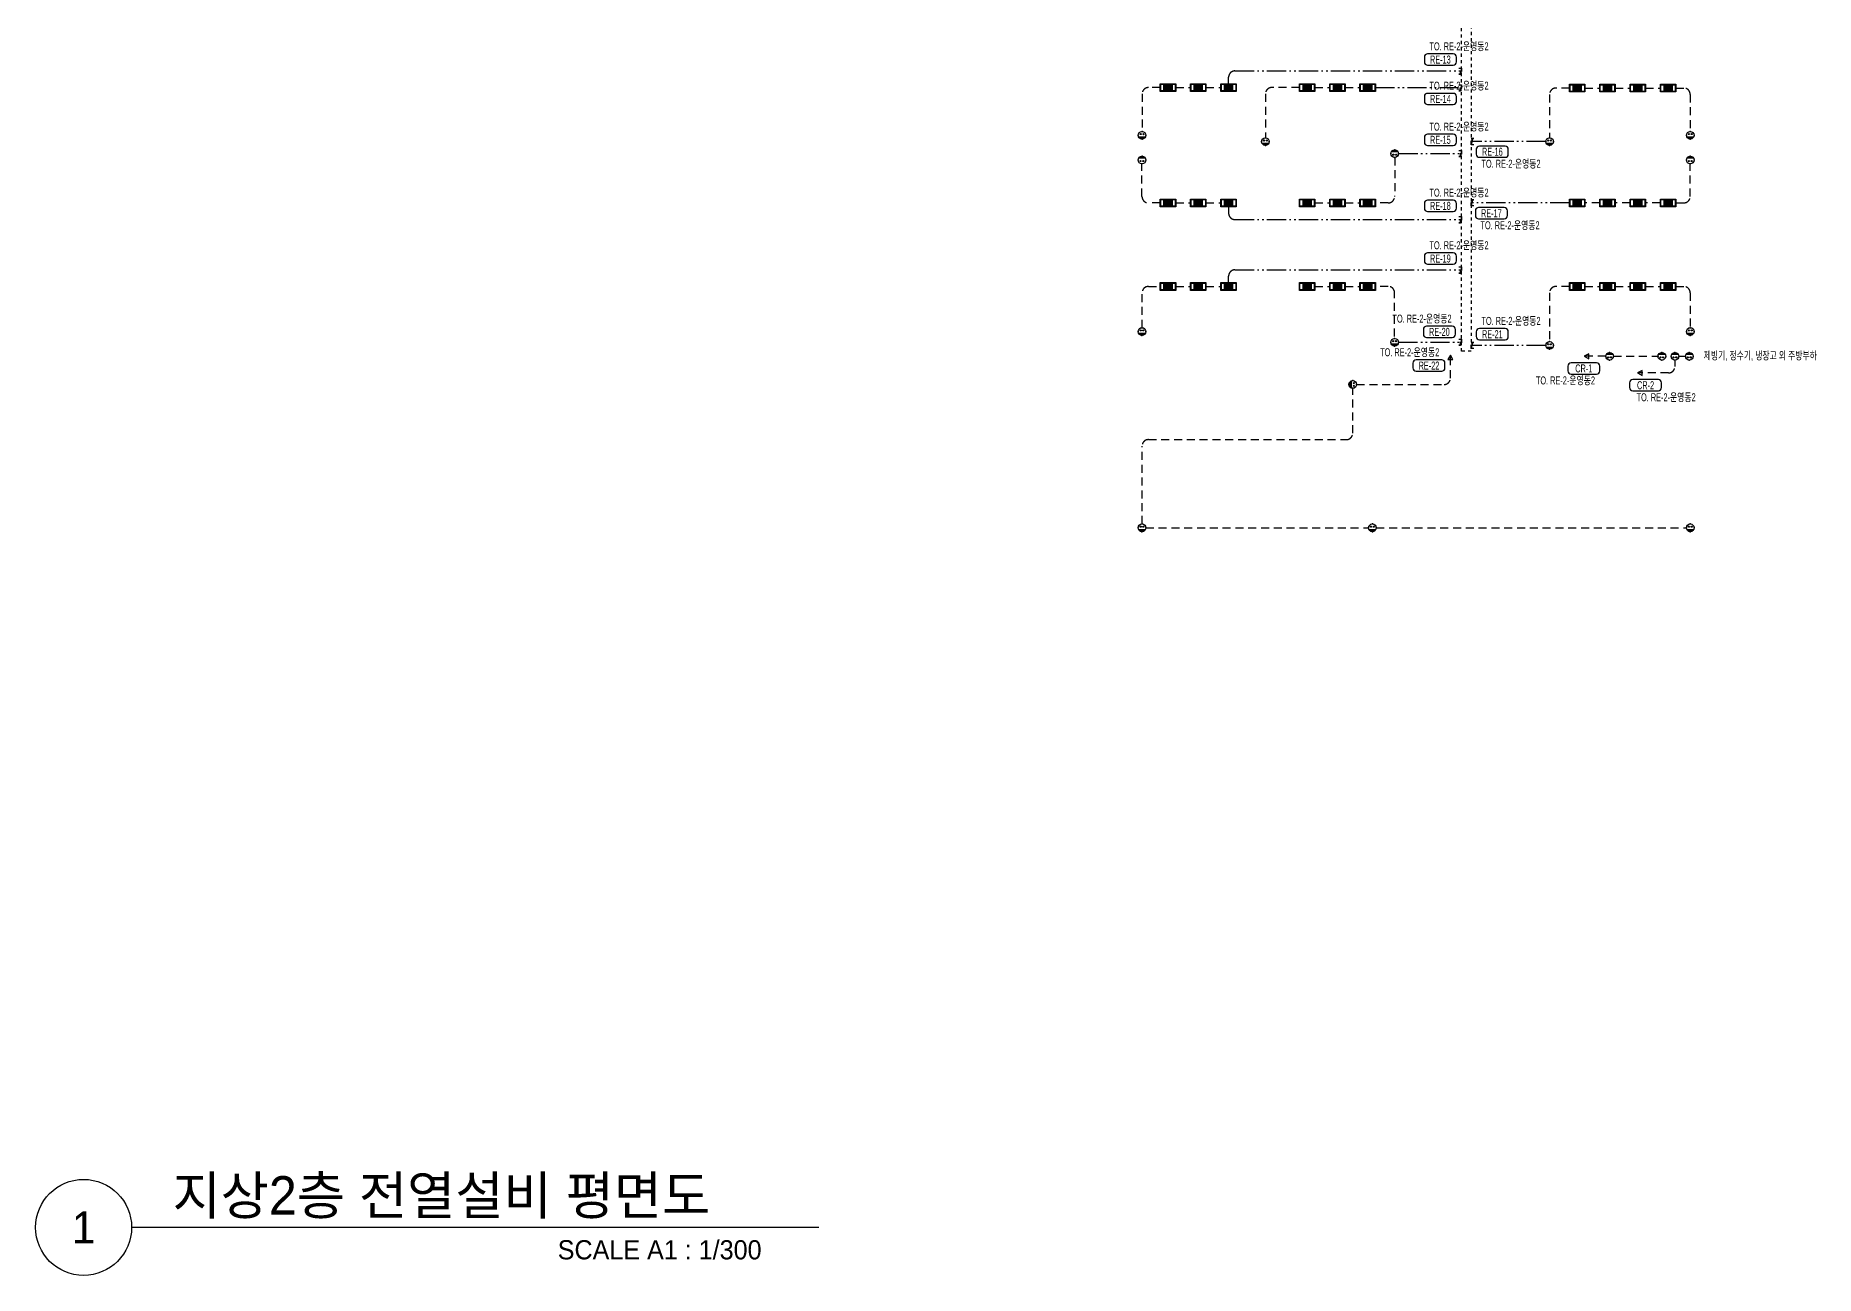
# Model space of a CAD drawing. Header units: millimetres. Extents: x 35956 to 501590, y -530175 to 1059940.
# Drawn here: x 93693 to 177121, y -169350 to -111247 of the extents above; entities that cross this region are included whole.
import ezdxf
from ezdxf.enums import TextEntityAlignment as Align

# ---------------------------------------------------------------- set-up
doc = ezdxf.new("R2010")
doc.units = ezdxf.units.MM
doc.header["$LTSCALE"] = 150
doc.set_wipeout_variables(frame=1)
for name, pattern in [('D1', [3, 1, -1, 1]), ('D2', [6.5, 2.5, -1.5, 2.5]), ('E6', [10, 6, -1, 0.5, -1, 0.5, -1])]:
    doc.linetypes.add(name, pattern=pattern)
doc.layers.get('Defpoints').update_dxf_attribs({"color": 161})
for name, color, linetype in [('------06 Receptacle', 6, 'Continuous'), ('------07 System Box', 6, 'Continuous'), ('-----22 Concealed Wire in Floor', 4, 'E6'), ('-----22 Embeded in Floor', 4, 'D2'), ('-----23 Concealed or Exposed Wire', 4, 'D1'), ('-----26 Electrical Cable Tray_Access Floor', 1, 'D1'), ('-----41 Drawing Title', 2, 'Continuous')]:
    doc.layers.add(name, color=color, linetype=linetype)
doc.styles.add('ELEC', font='')
doc.styles.get('ELEC').set_extended_font_data('Dotum')

# ---------------------------------------------------------------- blocks, each defined once
blk = doc.blocks.new('B02')
h = blk.add_hatch(color=256)
h.paths.add_polyline_path([(-136, 86, 0.632456), (136, 86)])
h.paths.add_polyline_path([(-75, 193, 1), (-32, 193, 1)])
h.paths.add_polyline_path([(32, 193, 1), (75, 193, 1)])
blk.add_line((-136, 86), (136, 86))
at = {"linetype": 'Continuous'}
blk.add_circle((0, 150), 150, dxfattribs=at)
for centre in [(-54, 193), (54, 193)]:
    blk.add_circle(centre, 21.4)
for p in [(-150, 150), (0, 300), (0, 0), (150, 150)]:
    blk.add_point(p)
blk = doc.blocks.new('B11')
h = blk.add_hatch(color=256)
h.dxf.hatch_style = 1
h.paths.add_polyline_path([(150, 150), (-150, 150), (-150, -150), (150, -150)])
at = {"linetype": 'Continuous'}
for points in [[(300, -150), (-300, -150), (-300, 150), (300, 150)], [(-150, 150), (150, 150), (150, -150), (-150, -150)]]:
    blk.add_lwpolyline(points, close=True, dxfattribs=at)
at = {"color": 1, "linetype": 'Continuous'}
for points in [[(-280, 130), (-170, 130), (-170, -130), (-280, -130)], [(170, 130), (280, 130), (280, -130), (170, -130)]]:
    blk.add_lwpolyline(points, close=True, dxfattribs=at)
blk = doc.blocks.new('O07')
blk.add_lwpolyline([(-173, -100), (0, 0), (-173, 100)], close=True)
blk = doc.blocks.new('O08')
blk.add_hatch(color=256).paths.add_polyline_path([(-120, 51), (-120, 0), (120, 0), (120, 51)])
blk.add_lwpolyline([(120, 127.5), (120, 0), (-120, 0), (-120, 127.5), (-120, 51), (120, 51)])
blk = doc.blocks.new('A$C2ba48c73')
at = {"layer": '-----23 Concealed or Exposed Wire', "rotation": 180}
blk.add_blockref('O08', (0, 0), dxfattribs=at)

msp = doc.modelspace()

# ---------------------------------------------------------------- linework, layer by layer
at = {"layer": '-----22 Concealed Wire in Floor', "elevation": 0}
for points in [[(149614, -113502), (149614, -113202, -0.414214), (149914, -112902), (160537, -112902)], [(149614, -119265), (149614, -119565, 0.414214), (149914, -119865), (160537, -119865)], [(149614, -122825), (149614, -122525, -0.414214), (149914, -122225), (160537, -122225)]]:
    msp.add_lwpolyline(points, format="xyb", dxfattribs=at)
msp.add_lwpolyline([(156494, -113682), (160537, -113682)], dxfattribs=at)
at = {"layer": '-----22 Embeded in Floor'}
for points in [[(146414, -113682), (145858, -113682, 0.414214), (145558, -113982), (145558, -115735)], [(152934, -113682), (151638, -113682, 0.414214), (151338, -113982), (151340, -116035)], [(165594, -113705), (164958, -113705, 0.414214), (164658, -114005), (164658, -114005), (164658, -116035)], [(170574, -113705), (170954, -113705, -0.414214), (171254, -114005), (171254, -115735)], [(146414, -119085), (145854, -119085, -0.414214), (145554, -118785), (145554, -117255)], [(157401, -116955), (157399, -118785), (157399, -118785, -0.414286), (157099, -119085), (156494, -119085)], [(170574, -119085), (170954, -119085, 0.414214), (171254, -118785), (171254, -117255)], [(145556, -124935), (145556, -123305, -0.414214), (145856, -123005), (146414, -123005)], [(157399, -125347), (157399, -123305), (157399, -123305, 0.414214), (157099, -123005), (156494, -123005)], [(165594, -123005), (164958, -123005, 0.414214), (164658, -123305), (164658, -125585)], [(170574, -123005), (170954, -123005, -0.414214), (171254, -123305), (171254, -124935)], [(155614, -127597), (159713, -127597, 0.414214), (160013, -127297), (160013, -126221)], [(170536, -126455), (170536, -126755, -0.414214), (170236, -127055), (168788, -127055)], [(145556, -134135), (145556, -130482, -0.414214), (145856, -130182), (155132, -130182, 0.414214), (155432, -129882), (155432, -127776)]]:
    msp.add_lwpolyline(points, format="xyb", dxfattribs=at)
for points in [[(147134, -113682), (147834, -113682)], [(148554, -113682), (149254, -113682)], [(153654, -113682), (154354, -113682)], [(155074, -113682), (155774, -113682)], [(166314, -113705), (167014, -113705)], [(167734, -113705), (168434, -113705)], [(169154, -113705), (169854, -113705)], [(147134, -119085), (147834, -119085)], [(148554, -119085), (149254, -119085)], [(153654, -119085), (154354, -119085)], [(155074, -119085), (155774, -119085)], [(167014, -119085), (166314, -119085)], [(168434, -119085), (167734, -119085)], [(169850, -119085), (169154, -119085)], [(147134, -123005), (147834, -123005)], [(148554, -123005), (149254, -123005)], [(153654, -123005), (154354, -123005)], [(155074, -123005), (155774, -123005)], [(166314, -123005), (167014, -123005)], [(167734, -123005), (168434, -123005)], [(169154, -123005), (169854, -123005)], [(167292, -126274), (166288, -126274)], [(167652, -126276), (169743, -126274)], [(170717, -126276), (171030, -126274)], [(145735, -134316), (156175, -134314)], [(156535, -134316), (171075, -134314)]]:
    msp.add_lwpolyline(points, dxfattribs=at)
at = {"layer": '-----26 Electrical Cable Tray_Access Floor', "elevation": 0}
msp.add_lwpolyline([(160987, -126041), (160537, -126041), (160537, -100869), (160987, -100869)], close=True, dxfattribs=at)
at = {"layer": '-----41 Drawing Title', "color": 7}
msp.add_line((130407, -167100), (98193, -167100), dxfattribs=at)
msp.add_circle((95943, -167100), 2250, dxfattribs=at)

# ---------------------------------------------------------------- block references
at = {"layer": '------06 Receptacle', "xscale": 1.2, "yscale": 1.2, "zscale": 1.2}
for p, rotation in [((145556, -116095), 359.6462725861371), ((151338, -116395), 359.6462725861371), ((157401, -116595), 179.6462725848757), ((164660, -116395), 0.3537274138628527), ((145556, -116895), 179.6462725861371), ((171254, -116895), 180), ((145554, -125295), 359.6462725861371), ((157396, -125797), 359.6462725848757), ((164660, -125945), 0.3537274138628527), ((167474, -126095), 179.6462725861371), ((169924, -126095), 179.6462725861371), ((170539, -126095), 179.6462725861371), ((171211, -126095), 179.6462725861371), ((155254, -127595), 269.6462725861371), ((145554, -134495), 359.6462725861371), ((156354, -134495), 359.6462725861372), ((171254, -134495), 359.6462725861372)]:
    msp.add_blockref('B02', p, dxfattribs=dict(at, rotation=rotation))
for p in [(171254, -116095), (171254, -125295)]:
    msp.add_blockref('B02', p, dxfattribs=at)
at = {"layer": '------07 System Box', "xscale": 1.2, "yscale": 1.2, "zscale": 1.2}
for p in [(146774, -113682), (148194, -113682), (149614, -113682), (153294, -113682), (154714, -113682), (156134, -113682), (165954, -113705), (167374, -113705), (168794, -113705), (170214, -113705), (146774, -119085), (148194, -119085), (149614, -119085), (153294, -119085), (154714, -119085), (156134, -119085), (165954, -119085), (167374, -119085), (168794, -119085), (170214, -119085), (146774, -123005), (148194, -123005), (149614, -123005), (153294, -123005), (154714, -123005), (156134, -123005), (165954, -123005), (167374, -123005), (168794, -123005), (170214, -123005)]:
    msp.add_blockref('B11', p, dxfattribs=at)
at = {"layer": '-----22 Concealed Wire in Floor', "xscale": 1.2}
for p, rotation in [((160537, -112912), 270), ((160537, -113692), 270), ((160537, -116776), 270), ((160987, -116216), 89.99999999999999), ((160987, -119085), 89.99999999999999), ((160537, -119875), 270), ((160537, -122235), 270), ((160537, -125618), 270), ((160987, -125766), 89.99999999999999)]:
    msp.add_blockref('A$C2ba48c73', p, dxfattribs=dict(at, rotation=rotation))
at = {"layer": '-----22 Embeded in Floor', "xscale": 1.2, "yscale": 1.2, "zscale": 1.2}
for p, rotation in [((160013, -126221), 90), ((166288, -126274), 180), ((168788, -127055), 180)]:
    msp.add_blockref('O07', p, dxfattribs=dict(at, rotation=rotation))

# ---------------------------------------------------------------- texts
at = {"layer": '-----41 Drawing Title', "color": 2, "style": 'ELEC'}
msp.add_text('지상2층 전열설비 평면도', height=1800, dxfattribs=at).set_placement((100110, -166500))
at = {"layer": '-----41 Drawing Title', "color": 7, "style": 'ELEC'}
msp.add_text('1', height=1500, dxfattribs=at).set_placement((95943, -167100), align=Align.MIDDLE)
at = {"layer": '-----41 Drawing Title', "style": 'ELEC'}
msp.add_text('SCALE A1 : 1/300', height=900, dxfattribs=at).set_placement((127723, -168600), align=Align.RIGHT)
at = {"layer": 'Defpoints', "style": 'ELEC', "width": 0.7}
msp.add_text('제빙기, 정수기, 냉장고 외 주방부하', height=375, dxfattribs=at).set_placement((174539, -126247, 0), align=Align.MIDDLE)

# ---------------------------------------------------------------- next in the draw order: wipeouts: each hides what was drawn before it
at = {"color": 1, "linetype": 'Continuous'}
for points in [[(158791, -112482), (158792, -112506), (158798, -112529), (158807, -112551), (158819, -112571), (158835, -112588), (158852, -112604), (158873, -112616), (158894, -112625), (158917, -112631), (158941, -112632), (160141, -112632), (160164, -112631), (160187, -112625), (160209, -112616), (160229, -112604), (160247, -112588), (160262, -112571), (160274, -112551), (160283, -112529), (160289, -112506), (160291, -112482), (160291, -112257), (160289, -112234), (160283, -112211), (160274, -112189), (160262, -112169), (160247, -112151), (160229, -112136), (160209, -112124), (160187, -112115), (160164, -112109), (160141, -112107), (158941, -112107), (158917, -112109), (158894, -112115), (158873, -112124), (158852, -112136), (158835, -112151), (158819, -112169), (158807, -112189), (158798, -112211), (158792, -112234), (158791, -112257)], [(158791, -114328), (158792, -114351), (158798, -114374), (158807, -114396), (158819, -114416), (158835, -114434), (158852, -114449), (158873, -114461), (158894, -114470), (158917, -114476), (158941, -114478), (160141, -114478), (160164, -114476), (160187, -114470), (160209, -114461), (160229, -114449), (160247, -114434), (160262, -114416), (160274, -114396), (160283, -114374), (160289, -114351), (160291, -114328), (160291, -114103), (160289, -114079), (160283, -114056), (160274, -114034), (160262, -114014), (160247, -113996), (160229, -113981), (160209, -113969), (160187, -113960), (160164, -113954), (160141, -113953), (158941, -113953), (158917, -113954), (158894, -113960), (158873, -113969), (158852, -113981), (158835, -113996), (158819, -114014), (158807, -114034), (158798, -114056), (158792, -114079), (158791, -114103)], [(158791, -116247), (158792, -116270), (158798, -116293), (158807, -116315), (158819, -116335), (158835, -116353), (158852, -116368), (158873, -116380), (158894, -116389), (158917, -116395), (158941, -116397), (160141, -116397), (160164, -116395), (160187, -116389), (160209, -116380), (160229, -116368), (160247, -116353), (160262, -116335), (160274, -116315), (160283, -116293), (160289, -116270), (160291, -116247), (160291, -116022), (160289, -115998), (160283, -115975), (160274, -115954), (160262, -115934), (160247, -115916), (160229, -115900), (160209, -115888), (160187, -115879), (160164, -115874), (160141, -115872), (158941, -115872), (158917, -115874), (158894, -115879), (158873, -115888), (158852, -115900), (158835, -115916), (158819, -115934), (158807, -115954), (158798, -115975), (158792, -115998), (158791, -116022)], [(161227, -116801), (161229, -116824), (161234, -116847), (161243, -116869), (161256, -116889), (161271, -116907), (161289, -116922), (161309, -116934), (161331, -116943), (161353, -116949), (161377, -116951), (162577, -116951), (162600, -116949), (162623, -116943), (162645, -116934), (162665, -116922), (162683, -116907), (162698, -116889), (162711, -116869), (162720, -116847), (162725, -116824), (162727, -116801), (162727, -116576), (162725, -116552), (162720, -116529), (162711, -116508), (162698, -116487), (162683, -116470), (162665, -116454), (162645, -116442), (162623, -116433), (162600, -116427), (162577, -116426), (161377, -116426), (161353, -116427), (161331, -116433), (161309, -116442), (161289, -116454), (161271, -116470), (161256, -116487), (161243, -116508), (161234, -116529), (161229, -116552), (161227, -116576)], [(158791, -119338), (158792, -119361), (158798, -119384), (158807, -119406), (158819, -119426), (158835, -119444), (158852, -119459), (158873, -119471), (158894, -119480), (158917, -119486), (158941, -119488), (160141, -119488), (160164, -119486), (160187, -119480), (160209, -119471), (160229, -119459), (160247, -119444), (160262, -119426), (160274, -119406), (160283, -119384), (160289, -119361), (160291, -119338), (160291, -119113), (160289, -119089), (160283, -119066), (160274, -119045), (160262, -119025), (160247, -119007), (160229, -118991), (160209, -118979), (160187, -118970), (160164, -118965), (160141, -118963), (158941, -118963), (158917, -118965), (158894, -118970), (158873, -118979), (158852, -118991), (158835, -119007), (158819, -119025), (158807, -119045), (158798, -119066), (158792, -119089), (158791, -119113)], [(161182, -119683), (161184, -119707), (161189, -119730), (161198, -119751), (161210, -119771), (161226, -119789), (161243, -119805), (161264, -119817), (161285, -119826), (161308, -119831), (161332, -119833), (162532, -119833), (162555, -119831), (162578, -119826), (162600, -119817), (162620, -119805), (162638, -119789), (162653, -119771), (162665, -119751), (162674, -119730), (162680, -119707), (162682, -119683), (162682, -119458), (162680, -119435), (162674, -119412), (162665, -119390), (162653, -119370), (162638, -119352), (162620, -119337), (162600, -119325), (162578, -119316), (162555, -119310), (162532, -119308), (161332, -119308), (161308, -119310), (161285, -119316), (161264, -119325), (161243, -119337), (161226, -119352), (161210, -119370), (161198, -119390), (161189, -119412), (161184, -119435), (161182, -119458)], [(158791, -121806), (158792, -121829), (158798, -121852), (158807, -121874), (158819, -121894), (158835, -121912), (158852, -121927), (158873, -121939), (158894, -121948), (158917, -121954), (158941, -121956), (160141, -121956), (160164, -121954), (160187, -121948), (160209, -121939), (160229, -121927), (160247, -121912), (160262, -121894), (160274, -121874), (160283, -121852), (160289, -121829), (160291, -121806), (160291, -121581), (160289, -121557), (160283, -121534), (160274, -121512), (160262, -121492), (160247, -121475), (160229, -121459), (160209, -121447), (160187, -121438), (160164, -121432), (160141, -121431), (158941, -121431), (158917, -121432), (158894, -121438), (158873, -121447), (158852, -121459), (158835, -121475), (158819, -121492), (158807, -121512), (158798, -121534), (158792, -121557), (158791, -121581)], [(158745, -125244), (158747, -125267), (158753, -125290), (158762, -125312), (158774, -125332), (158789, -125350), (158807, -125365), (158827, -125377), (158849, -125386), (158872, -125392), (158895, -125394), (160095, -125394), (160119, -125392), (160142, -125386), (160163, -125377), (160184, -125365), (160201, -125350), (160217, -125332), (160229, -125312), (160238, -125290), (160243, -125267), (160245, -125244), (160245, -125019), (160243, -124995), (160238, -124972), (160229, -124951), (160217, -124930), (160201, -124913), (160184, -124897), (160163, -124885), (160142, -124876), (160119, -124870), (160095, -124869), (158895, -124869), (158872, -124870), (158849, -124876), (158827, -124885), (158807, -124897), (158789, -124913), (158774, -124930), (158762, -124951), (158753, -124972), (158747, -124995), (158745, -125019)], [(161227, -125350), (161229, -125374), (161234, -125397), (161243, -125418), (161256, -125438), (161271, -125456), (161289, -125472), (161309, -125484), (161331, -125493), (161353, -125498), (161377, -125500), (162577, -125500), (162600, -125498), (162623, -125493), (162645, -125484), (162665, -125472), (162683, -125456), (162698, -125438), (162711, -125418), (162720, -125397), (162725, -125374), (162727, -125350), (162727, -125125), (162725, -125102), (162720, -125079), (162711, -125057), (162698, -125037), (162683, -125019), (162665, -125004), (162645, -124992), (162623, -124983), (162600, -124977), (162577, -124975), (161377, -124975), (161353, -124977), (161331, -124983), (161309, -124992), (161289, -125004), (161271, -125019), (161256, -125037), (161243, -125057), (161234, -125079), (161229, -125102), (161227, -125125)], [(158257, -126821), (158259, -126844), (158264, -126867), (158273, -126889), (158285, -126909), (158301, -126927), (158319, -126942), (158339, -126954), (158360, -126963), (158383, -126969), (158407, -126971), (159607, -126971), (159630, -126969), (159653, -126963), (159675, -126954), (159695, -126942), (159713, -126927), (159728, -126909), (159740, -126889), (159749, -126867), (159755, -126844), (159757, -126821), (159757, -126596), (159755, -126572), (159749, -126549), (159740, -126527), (159728, -126507), (159713, -126490), (159695, -126474), (159675, -126462), (159653, -126453), (159630, -126447), (159607, -126446), (158407, -126446), (158383, -126447), (158360, -126453), (158339, -126462), (158319, -126474), (158301, -126490), (158285, -126507), (158273, -126527), (158264, -126549), (158259, -126572), (158257, -126596)], [(165515, -126957), (165517, -126980), (165522, -127003), (165531, -127025), (165543, -127045), (165559, -127063), (165577, -127078), (165597, -127090), (165618, -127099), (165641, -127105), (165665, -127107), (166865, -127107), (166888, -127105), (166911, -127099), (166933, -127090), (166953, -127078), (166971, -127063), (166986, -127045), (166998, -127025), (167007, -127003), (167013, -126980), (167015, -126957), (167015, -126732), (167013, -126708), (167007, -126685), (166998, -126664), (166986, -126643), (166971, -126626), (166953, -126610), (166933, -126598), (166911, -126589), (166888, -126583), (166865, -126582), (165665, -126582), (165641, -126583), (165618, -126589), (165597, -126598), (165577, -126610), (165559, -126626), (165543, -126643), (165531, -126664), (165522, -126685), (165517, -126708), (165515, -126732)], [(168410, -127745), (168412, -127768), (168417, -127791), (168426, -127813), (168438, -127833), (168454, -127851), (168472, -127866), (168492, -127879), (168513, -127888), (168536, -127893), (168560, -127895), (169760, -127895), (169783, -127893), (169806, -127888), (169828, -127879), (169848, -127866), (169866, -127851), (169881, -127833), (169893, -127813), (169902, -127791), (169908, -127768), (169910, -127745), (169910, -127520), (169908, -127497), (169902, -127474), (169893, -127452), (169881, -127432), (169866, -127414), (169848, -127399), (169828, -127386), (169806, -127377), (169783, -127372), (169760, -127370), (168560, -127370), (168536, -127372), (168513, -127377), (168492, -127386), (168472, -127399), (168454, -127414), (168438, -127432), (168426, -127452), (168417, -127474), (168412, -127497), (168410, -127520)]]:
    msp.add_wipeout(points, dxfattribs=at)

# ---------------------------------------------------------------- next in the draw order: linework, layer by layer
at = {"layer": '-----22 Concealed Wire in Floor'}
for p, q in [((157580, -116776), (160492, -116776)), ((164479, -116216), (160987, -116216)), ((165594, -119085), (160987, -119085)), ((157577, -125618), (160491, -125618)), ((164479, -125766), (160987, -125766))]:
    msp.add_line(p, q, dxfattribs=at)
at = {"color": 1, "linetype": 'Continuous'}
for points in [[(158791, -112482, 0.414214), (158941, -112632), (160141, -112632, 0.414214), (160291, -112482), (160291, -112257, 0.414214), (160141, -112107), (158941, -112107, 0.414214), (158791, -112257)], [(158791, -114328, 0.414214), (158941, -114478), (160141, -114478, 0.414214), (160291, -114328), (160291, -114103, 0.414214), (160141, -113953), (158941, -113953, 0.414214), (158791, -114103)], [(158791, -119338, 0.414214), (158941, -119488), (160141, -119488, 0.414214), (160291, -119338), (160291, -119113, 0.414214), (160141, -118963), (158941, -118963, 0.414214), (158791, -119113)], [(161182, -119683, 0.414214), (161332, -119833), (162532, -119833, 0.414214), (162682, -119683), (162682, -119458, 0.414214), (162532, -119308), (161332, -119308, 0.414214), (161182, -119458)], [(158791, -121806, 0.414214), (158941, -121956), (160141, -121956, 0.414214), (160291, -121806), (160291, -121581, 0.414214), (160141, -121431), (158941, -121431, 0.414214), (158791, -121581)], [(158745, -125244, 0.414214), (158895, -125394), (160095, -125394, 0.414214), (160245, -125244), (160245, -125019, 0.414214), (160095, -124869), (158895, -124869, 0.414214), (158745, -125019)], [(158257, -126821, 0.414214), (158407, -126971), (159607, -126971, 0.414214), (159757, -126821), (159757, -126596, 0.414214), (159607, -126446), (158407, -126446, 0.414214), (158257, -126596)], [(165515, -126957, 0.414214), (165665, -127107), (166865, -127107, 0.414214), (167015, -126957), (167015, -126732, 0.414214), (166865, -126582), (165665, -126582, 0.414214), (165515, -126732)], [(168410, -127745, 0.414214), (168560, -127895), (169760, -127895, 0.414214), (169910, -127745), (169910, -127520, 0.414214), (169760, -127370), (168560, -127370, 0.414214), (168410, -127520)]]:
    msp.add_lwpolyline(points, format="xyb", close=True, dxfattribs=at)
at = {"color": 1, "linetype": 'Continuous', "elevation": 0}
for points in [[(158791, -116247, 0.414214), (158941, -116397), (160141, -116397, 0.414214), (160291, -116247), (160291, -116022, 0.414214), (160141, -115872), (158941, -115872, 0.414214), (158791, -116022)], [(161227, -116801, 0.414214), (161377, -116951), (162577, -116951, 0.414214), (162727, -116801), (162727, -116576, 0.414214), (162577, -116426), (161377, -116426, 0.414214), (161227, -116576)], [(161227, -125350, 0.414214), (161377, -125500), (162577, -125500, 0.414214), (162727, -125350), (162727, -125125, 0.414214), (162577, -124975), (161377, -124975, 0.414214), (161227, -125125)]]:
    msp.add_lwpolyline(points, format="xyb", close=True, dxfattribs=at)

# ---------------------------------------------------------------- next in the draw order: texts
at = {"style": 'ELEC', "width": 0.7}
for s, p in [('TO. RE-2-운영동2', (160416, -111740)), ('RE-13', (159541, -112370)), ('TO. RE-2-운영동2', (160416, -113585)), ('RE-14', (159541, -114215)), ('TO. RE-2-운영동2', (160416, -115505)), ('RE-15', (159541, -116134)), ('RE-16', (161977, -116688, 0)), ('TO. RE-2-운영동2', (162853, -117242, 0)), ('TO. RE-2-운영동2', (160416, -118596)), ('RE-18', (159541, -119225)), ('TO. RE-2-운영동2', (162808, -120125)), ('RE-17', (161932, -119571)), ('TO. RE-2-운영동2', (160416, -121063)), ('RE-19', (159541, -121693)), ('TO. RE-2-운영동2', (158683, -124502)), ('RE-20', (159495, -125131)), ('TO. RE-2-운영동2', (162853, -124608, 0)), ('RE-21', (161977, -125238, 0)), ('TO. RE-2-운영동2', (158106, -126078)), ('RE-22', (159007, -126708)), ('CR-1', (166265, -126844)), ('TO. RE-2-운영동2', (165406, -127397)), ('CR-2', (169160, -127632, 0)), ('TO. RE-2-운영동2', (170125, -128186, 0))]:
    msp.add_text(s, height=375, dxfattribs=at).set_placement(p, align=Align.MIDDLE)

doc.saveas('drawing.dxf')
